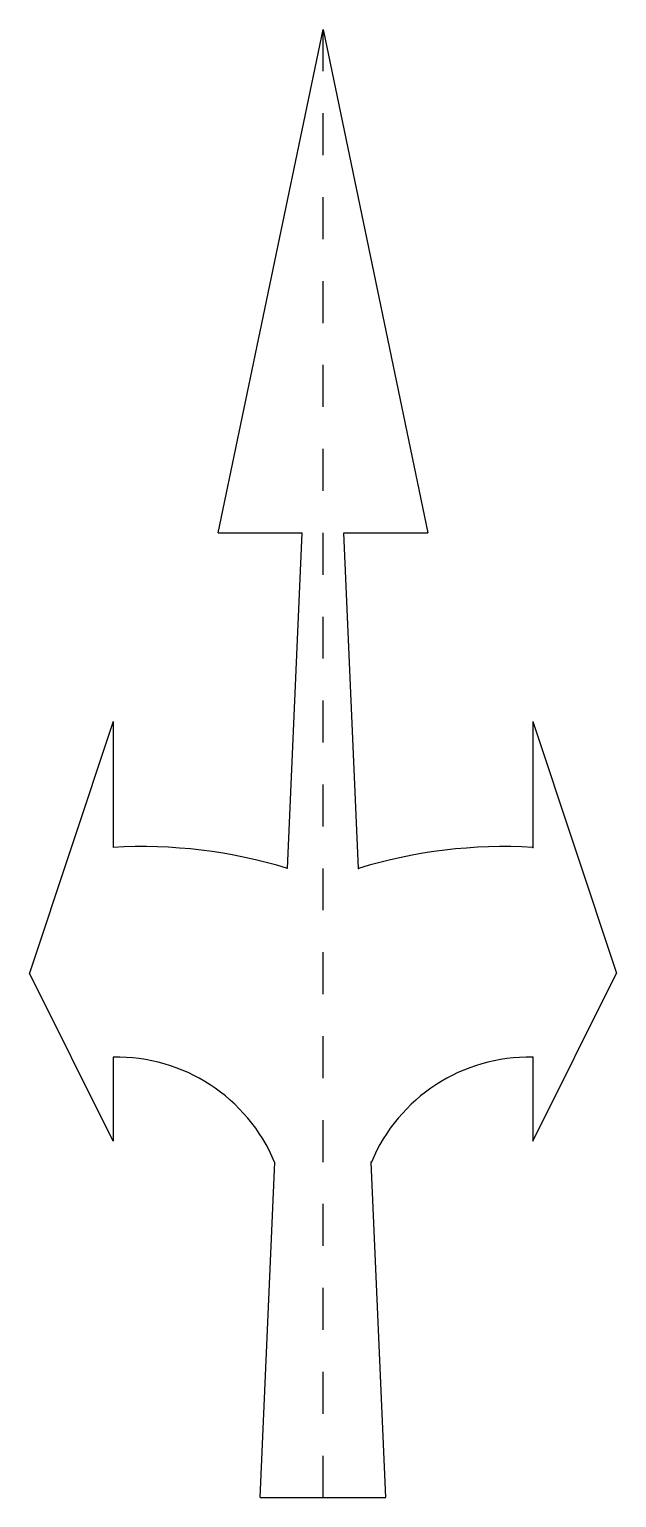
# Model space of a CAD drawing. Header units: metres. Extents: x -0.55 to 0.85, y 0 to 3.5.
import ezdxf

# ---------------------------------------------------------------- set-up
doc = ezdxf.new("R2010")
doc.units = ezdxf.units.M
doc.header["$PDSIZE"] = -1
doc.linetypes.add('CENTERX2', pattern=[0.02032, 0.0127, -0.00254, 0.00254, -0.00254])

msp = doc.modelspace()

# ---------------------------------------------------------------- linework, layer by layer
at = {"color": 7, "linetype": 'Continuous'}
for p, q in [((-0.1, 2.3), (0.15, 3.5)), ((0.15, 3.5), (0.4, 2.3)), ((-0.1, 2.3), (0.1, 2.3)), ((0.0652, 1.5), (0.1, 2.3)), ((0.2348, 1.5), (0.2, 2.3)), ((0.2, 2.3), (0.4, 2.3)), ((-0.35, 1.85), (-0.55, 1.25)), ((-0.35, 1.85), (-0.35, 1.55)), ((0.65, 1.85), (0.65, 1.55)), ((0.65, 1.85), (0.85, 1.25)), ((-0.35, 0.85), (-0.55, 1.25)), ((0.65, 0.85), (0.85, 1.25)), ((-0.35, 1.05), (-0.35, 0.85)), ((0.65, 1.05), (0.65, 0.85)), ((0, 0), (0.0348, 0.8)), ((0.3, 0), (0.2652, 0.8)), ((0, 0), (0.3, 0))]:
    msp.add_line(p, q, dxfattribs=at)
at = {"color": 7, "linetype": 'CENTERX2'}
msp.add_line((0.15, 0), (0.15, 3.5), dxfattribs=at)
at = {"color": 7, "linetype": 'Continuous'}
for centre, radius, start, end in [((-0.2827, 0.3597), 1.1922, 73.0318, 93.2353), ((0.5827, 0.3597), 1.1922, 86.7647, 106.9682), ((-0.3414, 0.6421), 0.4079, 22.7652, 91.2098), ((0.6414, 0.6421), 0.4079, 88.7902, 157.2348)]:
    msp.add_arc(centre, radius, start, end, dxfattribs=at)
for p in [(0.65, 1.55), (0.2348, 1.5), (0.65, 1.05), (0.2652, 0.8)]:
    msp.add_point(p, dxfattribs=at)

doc.saveas('drawing.dxf')
